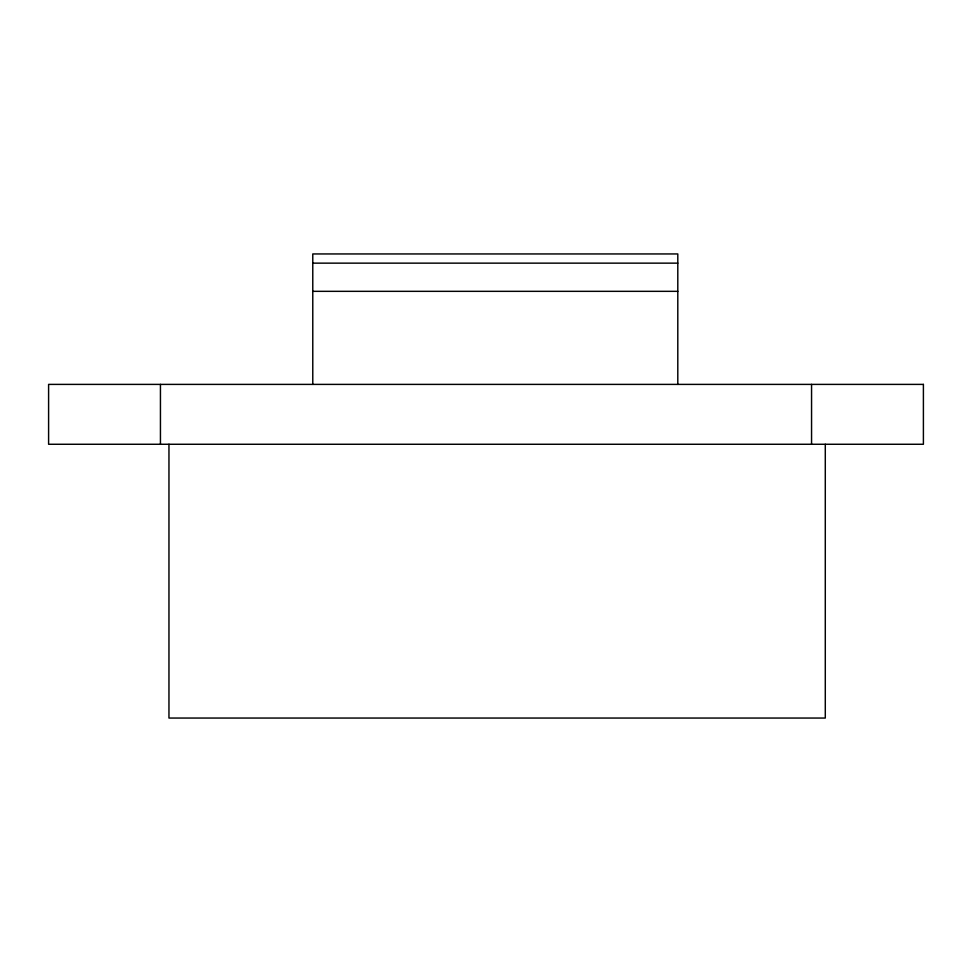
<?xml version="1.0" encoding="UTF-8"?>
<svg xmlns="http://www.w3.org/2000/svg" width="972" height="972" viewBox="0 0 972 972"><rect width="100%" height="100%" fill="white"/><g stroke="black" fill="none" stroke-linecap="round" stroke-linejoin="round"><path stroke-width="1.46" d="M312.777 263.145L677.8 263.145M312.777 291.333L677.8 291.333M825.289 444.265L825.289 718.053L168.958 718.053L168.958 444.265M811.559 384.39L811.559 444.265M677.8 384.39L677.8 253.947L312.777 253.947L312.777 384.39M160.441 384.39L160.441 444.265M923.4 384.39L48.6 384.39L48.6 444.265L923.4 444.265L923.4 384.39"/></g></svg>
